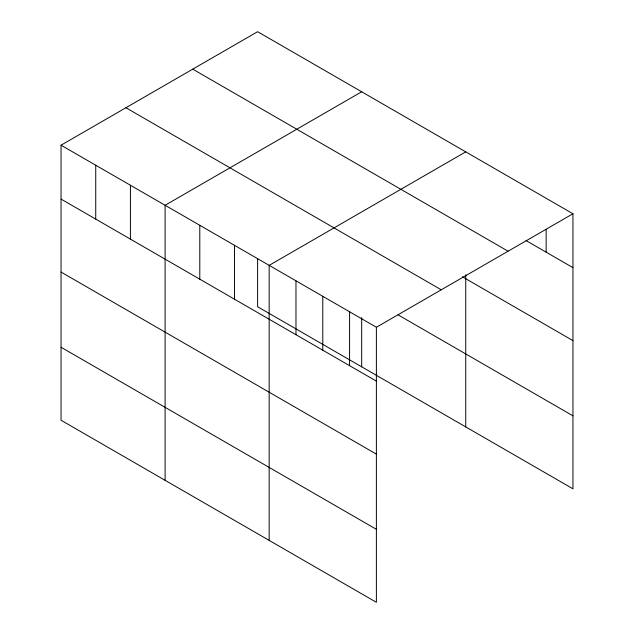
<?xml version="1.0" encoding="UTF-8"?>
<svg xmlns="http://www.w3.org/2000/svg" width="634" height="634" viewBox="0 0 634 634"><rect width="100%" height="100%" fill="white"/><g stroke="black" fill="none" stroke-linecap="round" stroke-linejoin="round"><path stroke-width="0.95" d="M61.046 145.194L376.382 327.255L376.382 602.3L61.046 420.239L61.046 145.194L257.618 31.7L572.954 213.761L572.954 488.806L257.618 306.745L257.618 258.418M361.681 91.779L165.102 205.273L165.102 480.318M465.744 151.859L269.165 265.353L269.165 540.398M376.382 327.255L572.954 213.761M526.054 240.563L572.954 267.651M192.744 69.154L508.088 251.215M462.36 276.773L572.954 340.632M125.912 107.74L441.256 289.801M398.057 314.852L572.954 415.825M61.046 199.076L376.382 381.137M61.046 272.065L376.382 454.118M61.046 347.258L376.382 529.319M546.151 229.635L546.151 252.173M465.744 274.784L465.744 426.912M361.681 317.515L361.681 366.832M349.58 311.777L349.58 365.659M322.777 296.3L322.777 350.19M295.975 280.822L295.975 334.712M234.477 245.326L234.477 299.208M199.789 225.3L199.789 279.182M130.414 185.247L130.414 239.129M95.734 165.22L95.734 219.102"/></g></svg>
